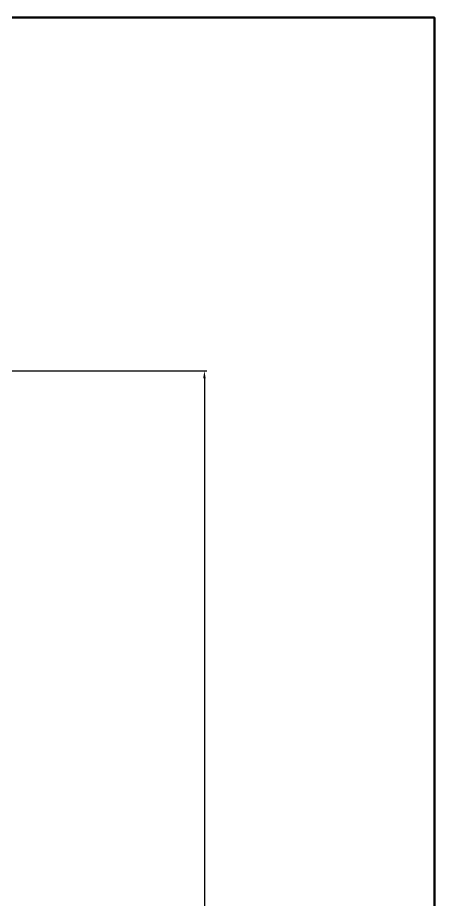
# Model space of a CAD drawing. Header units: millimetres. Extents: x 1065 to 3947, y -2666 to -625.
# Drawn here: x 2079.4 to 2261.7, y -2210.8 to -1824.6 of the extents above; entities that cross this region are included whole.
import ezdxf

# ---------------------------------------------------------------- set-up
doc = ezdxf.new("R2010")
doc.units = ezdxf.units.MM
doc.header["$PDSIZE"] = -1
doc.linetypes.add('ACAD_ISO10W100', pattern=[18, 12, -3, 0, -3])
doc.layers.get('Defpoints').update_dxf_attribs({"linetype": 'ACAD_ISO10W100'})
doc.layers.add('dddd', color=1, linetype='Continuous')
doc.layers.add('net dam', color=7, linetype='Continuous', lineweight=35)
doc.styles.get("Standard").update_dxf_attribs({"font": 'times_0.ttf'})
doc.dimstyles.new('ISO-25', dxfattribs={"dimtxt": 2.5, "dimasz": 2.5, "dimexe": 1.25, "dimexo": 0.625, "dimtad": 1, "dimtxsty": 'Standard', "dimcen": 2.5, "dimadec": 0, "dimazin": 0, "dimtfac": 1, "dimtmove": 0, "dimatfit": 3, "dimfxl": 1, "dimarcsym": 0})

# ---------------------------------------------------------------- blocks, each defined once
blk = doc.blocks.new('*D21')
at = {"color": 0, "lineweight": -2}
for p, q in [((1961.05, -1979.12), (2162.13, -1979.12)), ((2161.13, -1982.42), (2161.13, -2250.24)), ((2161.13, -2524.65), (2161.13, -2256.84)), ((1940.42, -2527.96), (2162.13, -2527.96))]:
    blk.add_line(p, q, dxfattribs=at)
at = {"color": 0}
for points in [[(2160.58, -1982.42), (2161.68, -1982.42), (2161.13, -1979.12)], [(2160.58, -2524.65), (2161.68, -2524.65), (2161.13, -2527.96)]]:
    blk.add_solid(points, dxfattribs=at)
at = {"layer": 'Defpoints', "color": 0}
for p in [(1960.05, -1979.12), (1939.42, -2527.96), (2161.13, -2527.96)]:
    blk.add_point(p, dxfattribs=at)
at = {"color": 0, "lineweight": 15, "insert": (2161.13, -2253.54), "char_height": 3.5, "attachment_point": 5}
blk.add_mtext('640', dxfattribs=at)

msp = doc.modelspace()

# ---------------------------------------------------------------- linework, layer by layer
at = {"layer": 'dddd', "lineweight": 70}
msp.add_line((1072.6932, -1824.6351), (2261.6932, -1824.6351), dxfattribs=at)
at = {"layer": 'net dam', "color": 7, "lineweight": 60}
msp.add_lwpolyline([(1072.6932, -2665.6351), (1072.6932, -1824.6351), (2261.6932, -1824.6351), (2261.6932, -2665.6351), (1072.6932, -2665.6351)], close=True, dxfattribs=at)

# ---------------------------------------------------------------- dimensions: what is measured, and where the dimension line sits
at = {"color": 1, "lineweight": 15}
dim = msp.add_linear_dim(base=(2161.1307, -2527.9567), p1=(1960.0549, -1979.1224), p2=(1939.4153, -2527.9567), angle=90, text='640', dimstyle='ISO-25', override={"dimtxt": 3.5, "dimasz": 3.302, "dimexe": 1, "dimexo": 1, "dimgap": 1.524, "dimtih": 1, "dimtoh": 1, "dimlfac": 5, "dimzin": 0, "dimadec": 2, "dimtzin": 0}, dxfattribs=at)
dim.commit()
dim.dimension.update_dxf_attribs({"geometry": '*D21', "text_midpoint": (2161.1307, -2253.5396), "dimtype": 160})

doc.saveas('drawing.dxf')
